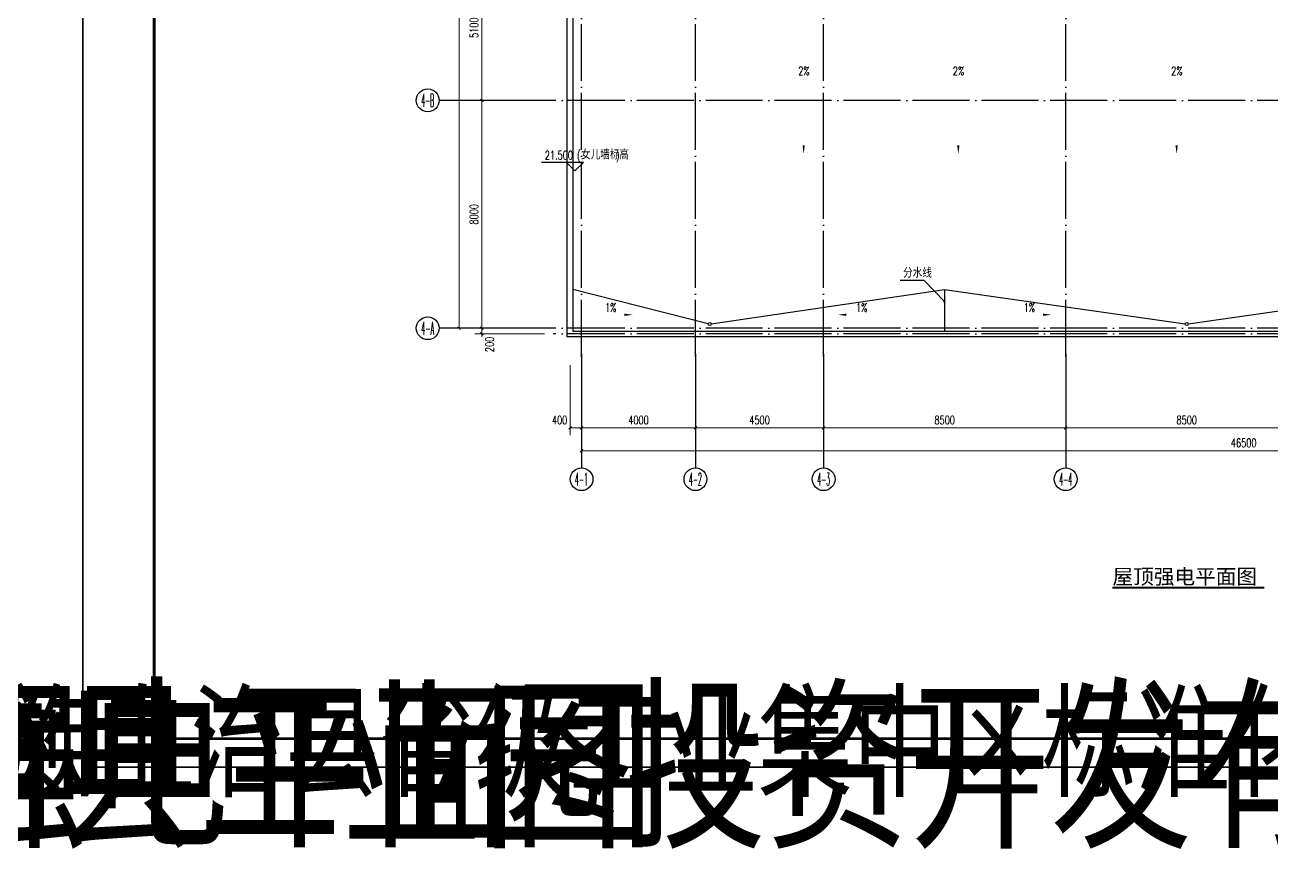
# Model space of a CAD drawing. Extents: x -124594 to 516503, y -3148 to 203159.
# Drawn here: x 337868 to 381622, y 73504 to 102439 of the extents above; entities that cross this region are included whole.
import ezdxf
from ezdxf.enums import TextEntityAlignment as Align

# ---------------------------------------------------------------- set-up
doc = ezdxf.new("R2018")
doc.units = 0
doc.header["$LTSCALE"] = 1000
doc.header["$MEASUREMENT"] = 0
doc.linetypes.add('DOTE', pattern=[2.42, 2, -0.2, 0.02, -0.2])
for name, color, linetype in [('AXIS', 3, 'Continuous'), ('AXIS_TEXT', 7, 'Continuous'), ('DIM_LEAD', 3, 'Continuous'), ('DIM_SYMB', 3, 'Continuous'), ('J-ANNO-标高标注', 144, 'Continuous'), ('J-AXIS-轴线', 1, 'DOTE'), ('J-DETL-立管管线', 181, 'Continuous'), ('J-FLOR-屋顶', 140, 'Continuous'), ('PUB_TEXT', 7, 'Continuous'), ('PUB_TITLE', 4, 'Continuous'), ('TEL_SYMB', 3, 'Continuous'), ('分水线', 4, 'Continuous'), ('图签目录', 255, 'Continuous'), ('打印框线', 7, 'Continuous'), ('标准打印框线2025-06-19-05-44', 7, 'Continuous')]:
    doc.layers.add(name, color=color, linetype=linetype)
doc.layers.add('建筑底图', color=8, linetype='Continuous', lineweight=5)
doc.styles.add('_TCH_AXIS', font='COMPLEX', dxfattribs={"bigfont": 'GBCBIG'})
doc.styles.add('_TCH_DIM', font='SIMPLEX', dxfattribs={"bigfont": 'GBCBIG'})
doc.styles.add('_TCH_DIM_T3', font='SIMPLEX', dxfattribs={"width": 0.705882, "bigfont": 'GBCBIG'})
doc.styles.add('COMPLEX', font='COMPLEX')
doc.styles.get("Standard").update_dxf_attribs({"font": 'gbenor.shx', "bigfont": 'gbcbig.shx'})
doc.styles.add('宋体', font='宋体.ttf')
doc.dimstyles.new('_TCH_ARCH&&100', dxfattribs={"dimtxt": 297.5, "dimasz": 100, "dimexe": 250, "dimexo": 300, "dimgap": 126.25, "dimtad": 1, "dimdec": 0, "dimzin": 0, "dimdsep": 46, "dimtxsty": '_TCH_DIM_T3', "dimblk": 'ARCHTICK', "dimcen": 0.09, "dimclrt": 7, "dimazin": 2, "dimtfac": 1, "dimtdec": 0, "dimtix": 1, "dimtmove": 2, "dimatfit": 3, "dimfxl": 1, "dimtolj": 1, "dimtzin": 0, "dimarcsym": 0})

# ---------------------------------------------------------------- blocks, each defined once
blk = doc.blocks.new('_AXISO')
blk.add_circle((0, 0), 0.5)
at = {"layer": 'AXIS_TEXT', "style": 'COMPLEX', "width": 1.041667}
blk.add_attdef('A', text='', height=0.56, dxfattribs=at).set_placement((-0.25, -0.28), (0.25, -0.28), align=Align.FIT)
blk = doc.blocks.new('_ArchTick')
at = {"color": 0, "linetype": 'ByBlock', "const_width": 0.4}
blk.add_lwpolyline([(-0.5, -0.5), (0.5, 0.5)], dxfattribs=at)
blk = doc.blocks.new('*D248')
at = {"layer": 'AXIS', "color": 0, "lineweight": -2, "transparency": 16777216}
for p, q in [((357411, 90491), (357411, 87241)), ((403911, 90491), (403911, 87241)), ((357411, 87491), (403911, 87491))]:
    blk.add_line(p, q, dxfattribs=at)
at = {"layer": 'Defpoints', "color": 0, "transparency": 16777216}
for p in [(357411, 90791), (403911, 90791), (403911, 87491)]:
    blk.add_point(p, dxfattribs=at)
at = {"layer": 'AXIS', "color": 0, "lineweight": -2, "transparency": 16777216, "xscale": 100, "yscale": 100, "zscale": 100, "rotation": 180}
blk.add_blockref('_ArchTick', (357411, 87491), dxfattribs=at)
at = {"layer": 'AXIS', "color": 0, "lineweight": -2, "transparency": 16777216, "xscale": 100, "yscale": 100, "zscale": 100}
blk.add_blockref('_ArchTick', (403911, 87491), dxfattribs=at)
at = {"layer": 'AXIS', "color": 7, "transparency": 16777216, "insert": (380661, 87766), "char_height": 297.5, "attachment_point": 5, "style": '_TCH_DIM_T3'}
blk.add_mtext('\\A1;46500', dxfattribs=at)
blk = doc.blocks.new('*D253')
at = {"layer": 'AXIS', "color": 0, "lineweight": -2, "transparency": 16777216}
for p, q in [((374411, 90491), (374411, 88041)), ((382911, 90491), (382911, 88041)), ((374411, 88291), (382911, 88291))]:
    blk.add_line(p, q, dxfattribs=at)
at = {"layer": 'Defpoints', "color": 0, "transparency": 16777216}
for p in [(374411, 90791), (382911, 90791), (382911, 88291)]:
    blk.add_point(p, dxfattribs=at)
at = {"layer": 'AXIS', "color": 0, "lineweight": -2, "transparency": 16777216, "xscale": 100, "yscale": 100, "zscale": 100, "rotation": 180}
blk.add_blockref('_ArchTick', (374411, 88291), dxfattribs=at)
at = {"layer": 'AXIS', "color": 0, "lineweight": -2, "transparency": 16777216, "xscale": 100, "yscale": 100, "zscale": 100}
blk.add_blockref('_ArchTick', (382911, 88291), dxfattribs=at)
at = {"layer": 'AXIS', "color": 7, "transparency": 16777216, "insert": (378661, 88566), "char_height": 297.5, "attachment_point": 5, "style": '_TCH_DIM_T3'}
blk.add_mtext('\\A1;8500', dxfattribs=at)
blk = doc.blocks.new('*D254')
at = {"layer": 'AXIS', "color": 0, "lineweight": -2, "transparency": 16777216}
for p, q in [((365911, 90491), (365911, 88041)), ((374411, 90491), (374411, 88041)), ((365911, 88291), (374411, 88291))]:
    blk.add_line(p, q, dxfattribs=at)
at = {"layer": 'Defpoints', "color": 0, "transparency": 16777216}
for p in [(365911, 90791), (374411, 90791), (374411, 88291)]:
    blk.add_point(p, dxfattribs=at)
at = {"layer": 'AXIS', "color": 0, "lineweight": -2, "transparency": 16777216, "xscale": 100, "yscale": 100, "zscale": 100, "rotation": 180}
blk.add_blockref('_ArchTick', (365911, 88291), dxfattribs=at)
at = {"layer": 'AXIS', "color": 0, "lineweight": -2, "transparency": 16777216, "xscale": 100, "yscale": 100, "zscale": 100}
blk.add_blockref('_ArchTick', (374411, 88291), dxfattribs=at)
at = {"layer": 'AXIS', "color": 7, "transparency": 16777216, "insert": (370161, 88566), "char_height": 297.5, "attachment_point": 5, "style": '_TCH_DIM_T3'}
blk.add_mtext('\\A1;8500', dxfattribs=at)
blk = doc.blocks.new('*D255')
at = {"layer": 'AXIS', "color": 0, "lineweight": -2, "transparency": 16777216}
for p, q in [((361411, 90491), (361411, 88041)), ((365911, 90491), (365911, 88041)), ((361411, 88291), (365911, 88291))]:
    blk.add_line(p, q, dxfattribs=at)
at = {"layer": 'Defpoints', "color": 0, "transparency": 16777216}
for p in [(361411, 90791), (365911, 90791), (365911, 88291)]:
    blk.add_point(p, dxfattribs=at)
at = {"layer": 'AXIS', "color": 0, "lineweight": -2, "transparency": 16777216, "xscale": 100, "yscale": 100, "zscale": 100, "rotation": 180}
blk.add_blockref('_ArchTick', (361411, 88291), dxfattribs=at)
at = {"layer": 'AXIS', "color": 0, "lineweight": -2, "transparency": 16777216, "xscale": 100, "yscale": 100, "zscale": 100}
blk.add_blockref('_ArchTick', (365911, 88291), dxfattribs=at)
at = {"layer": 'AXIS', "color": 7, "transparency": 16777216, "insert": (363661, 88566), "char_height": 297.5, "attachment_point": 5, "style": '_TCH_DIM_T3'}
blk.add_mtext('\\A1;4500', dxfattribs=at)
blk = doc.blocks.new('*D256')
at = {"layer": 'AXIS', "color": 0, "lineweight": -2, "transparency": 16777216}
for p, q in [((357411, 90491), (357411, 88041)), ((361411, 90491), (361411, 88041)), ((357411, 88291), (361411, 88291))]:
    blk.add_line(p, q, dxfattribs=at)
at = {"layer": 'Defpoints', "color": 0, "transparency": 16777216}
for p in [(357411, 90791), (361411, 90791), (361411, 88291)]:
    blk.add_point(p, dxfattribs=at)
at = {"layer": 'AXIS', "color": 0, "lineweight": -2, "transparency": 16777216, "xscale": 100, "yscale": 100, "zscale": 100, "rotation": 180}
blk.add_blockref('_ArchTick', (357411, 88291), dxfattribs=at)
at = {"layer": 'AXIS', "color": 0, "lineweight": -2, "transparency": 16777216, "xscale": 100, "yscale": 100, "zscale": 100}
blk.add_blockref('_ArchTick', (361411, 88291), dxfattribs=at)
at = {"layer": 'AXIS', "color": 7, "transparency": 16777216, "insert": (359411, 88566), "char_height": 297.5, "attachment_point": 5, "style": '_TCH_DIM_T3'}
blk.add_mtext('\\A1;4000', dxfattribs=at)
blk = doc.blocks.new('*D257')
at = {"layer": 'AXIS', "color": 0, "lineweight": -2, "transparency": 16777216}
for p, q in [((357011, 90491), (357011, 88041)), ((357411, 90491), (357411, 88041)), ((357011, 88291), (357411, 88291))]:
    blk.add_line(p, q, dxfattribs=at)
at = {"layer": 'Defpoints', "color": 0, "transparency": 16777216}
for p in [(357011, 90791), (357411, 90791), (357411, 88291)]:
    blk.add_point(p, dxfattribs=at)
at = {"layer": 'AXIS', "color": 0, "lineweight": -2, "transparency": 16777216, "xscale": 100, "yscale": 100, "zscale": 100, "rotation": 180}
blk.add_blockref('_ArchTick', (357011, 88291), dxfattribs=at)
at = {"layer": 'AXIS', "color": 0, "lineweight": -2, "transparency": 16777216, "xscale": 100, "yscale": 100, "zscale": 100}
blk.add_blockref('_ArchTick', (357411, 88291), dxfattribs=at)
at = {"layer": 'AXIS', "color": 7, "transparency": 16777216, "insert": (356641, 88566), "char_height": 297.5, "attachment_point": 5, "style": '_TCH_DIM_T3'}
blk.add_mtext('\\A1;400', dxfattribs=at)
blk = doc.blocks.new('*D274')
at = {"layer": 'AXIS', "color": 0, "lineweight": -2, "transparency": 16777216}
for p, q in [((356111, 115791), (352861, 115791)), ((353111, 91791), (353111, 115791)), ((356111, 91791), (352861, 91791))]:
    blk.add_line(p, q, dxfattribs=at)
at = {"layer": 'Defpoints', "color": 0, "transparency": 16777216}
for p in [(353111, 115791), (356411, 115791), (356411, 91791)]:
    blk.add_point(p, dxfattribs=at)
at = {"layer": 'AXIS', "color": 0, "lineweight": -2, "transparency": 16777216, "xscale": 100, "yscale": 100, "zscale": 100}
for p, rotation in [((353111, 115791), 90), ((353111, 91791), 270)]:
    blk.add_blockref('_ArchTick', p, dxfattribs=dict(at, rotation=rotation))
at = {"layer": 'AXIS', "color": 7, "transparency": 16777216, "insert": (352836, 103791), "char_height": 297.5, "attachment_point": 5, "rotation": 90, "style": '_TCH_DIM_T3'}
blk.add_mtext('\\A1;24000', dxfattribs=at)
blk = doc.blocks.new('*D275')
at = {"layer": 'AXIS', "color": 0, "lineweight": -2, "transparency": 16777216}
for p, q in [((353911, 91791), (353911, 91891)), ((356111, 91791), (353661, 91791)), ((356111, 91591), (353661, 91591)), ((353911, 91591), (353911, 91791)), ((353911, 91591), (353911, 91491))]:
    blk.add_line(p, q, dxfattribs=at)
at = {"layer": 'Defpoints', "color": 0, "transparency": 16777216}
for p in [(353911, 91791), (356411, 91791), (356411, 91591)]:
    blk.add_point(p, dxfattribs=at)
at = {"layer": 'AXIS', "color": 0, "lineweight": -2, "transparency": 16777216, "xscale": 100, "yscale": 100, "zscale": 100}
for p, rotation in [((353911, 91791), 270), ((353911, 91591), 90)]:
    blk.add_blockref('_ArchTick', p, dxfattribs=dict(at, rotation=rotation))
at = {"layer": 'AXIS', "color": 7, "transparency": 16777216, "insert": (354186, 91221), "char_height": 297.5, "attachment_point": 5, "rotation": 90, "style": '_TCH_DIM_T3'}
blk.add_mtext('\\A1;200', dxfattribs=at)
blk = doc.blocks.new('*D276')
at = {"layer": 'AXIS', "color": 0, "lineweight": -2, "transparency": 16777216}
for p, q in [((356111, 99791), (353661, 99791)), ((353911, 91791), (353911, 99791)), ((356111, 91791), (353661, 91791))]:
    blk.add_line(p, q, dxfattribs=at)
at = {"layer": 'Defpoints', "color": 0, "transparency": 16777216}
for p in [(353911, 99791), (356411, 99791), (356411, 91791)]:
    blk.add_point(p, dxfattribs=at)
at = {"layer": 'AXIS', "color": 0, "lineweight": -2, "transparency": 16777216, "xscale": 100, "yscale": 100, "zscale": 100}
for p, rotation in [((353911, 99791), 90), ((353911, 91791), 270)]:
    blk.add_blockref('_ArchTick', p, dxfattribs=dict(at, rotation=rotation))
at = {"layer": 'AXIS', "color": 7, "transparency": 16777216, "insert": (353636, 95791), "char_height": 297.5, "attachment_point": 5, "rotation": 90, "style": '_TCH_DIM_T3'}
blk.add_mtext('\\A1;8000', dxfattribs=at)
blk = doc.blocks.new('*D277')
at = {"layer": 'AXIS', "color": 0, "lineweight": -2, "transparency": 16777216}
for p, q in [((356111, 104891), (353661, 104891)), ((353911, 99791), (353911, 104891)), ((356111, 99791), (353661, 99791))]:
    blk.add_line(p, q, dxfattribs=at)
at = {"layer": 'Defpoints', "color": 0, "transparency": 16777216}
for p in [(353911, 104891), (356411, 104891), (356411, 99791)]:
    blk.add_point(p, dxfattribs=at)
at = {"layer": 'AXIS', "color": 0, "lineweight": -2, "transparency": 16777216, "xscale": 100, "yscale": 100, "zscale": 100}
for p, rotation in [((353911, 104891), 90), ((353911, 99791), 270)]:
    blk.add_blockref('_ArchTick', p, dxfattribs=dict(at, rotation=rotation))
at = {"layer": 'AXIS', "color": 7, "transparency": 16777216, "insert": (353636, 102341), "char_height": 297.5, "attachment_point": 5, "rotation": 90, "style": '_TCH_DIM_T3'}
blk.add_mtext('\\A1;5100', dxfattribs=at)
blk = doc.blocks.new('ztwj06_202506190545')
at = {"layer": '图签目录', "lineweight": 30, "width": 0.8, "flags": 104}
for tag, p in [('工程名称', (67500, 2492)), ('图纸名称', (75500, 2500)), ('建设单位', (59500, 2466))]:
    blk.add_attdef(tag, text='', height=300, dxfattribs=at).set_placement(p, align=Align.MIDDLE_CENTER)
at = {"layer": '图签目录', "style": '宋体', "width": 0.8}
for tag, p in [('图纸编号', (81808, 2513)), ('图纸时间', (73625, 1528)), ('设计号', (77500, 1500))]:
    blk.add_attdef(tag, text='', height=300, dxfattribs=at).set_placement(p, align=Align.MIDDLE)
for tag, p in [('65', (79497, 1364)), ('3', (81797, 1347))]:
    blk.add_attdef(tag, text='', height=300, dxfattribs=at).set_placement(p, align=Align.CENTER)
blk = doc.blocks.new('HERSFA')
at = {"layer": 'AXIS', "color": 8}
for p, q in [((356410.8, 99790.8), (352410.8, 99790.8)), ((356410.8, 91790.8), (352410.8, 91790.8)), ((357410.8, 90890.8), (357410.8, 86890.8)), ((361410.8, 90890.8), (361410.8, 86890.8)), ((365910.8, 90890.8), (365910.8, 86890.8)), ((374410.8, 90890.8), (374410.8, 86890.8))]:
    blk.add_line(p, q, dxfattribs=at)
at = {"layer": 'DIM_LEAD', "color": 8}
for p, q in [((369439.2, 93461.2), (368596.5, 93461.2)), ((370151, 92724.2), (369439.2, 93461.2))]:
    blk.add_line(p, q, dxfattribs=at)
at = {"layer": 'DIM_LEAD', "color": 8, "const_width": 40}
blk.add_lwpolyline([(370164.9, 92709.8, 1), (370137.1, 92738.6, 1)], format="xyb", close=True, dxfattribs=at)
at = {"layer": 'DIM_SYMB', "color": 8}
for points in [[(365210.7, 100569.4, 0, 0, 0), (365210.7, 97907.2, 0, 80, 0), (365210.7, 98207.2, 0, 0, 0)], [(370640, 100569.4, 0, 0, 0), (370640, 97907.2, 0, 80, 0), (370640, 98207.2, 0, 0, 0)], [(378305.8, 100569.4, 0, 0, 0), (378305.8, 97907.2, 0, 80, 0), (378305.8, 98207.2, 0, 0, 0)], [(357596.9, 92263.1, 0, 0, 0), (359212.4, 92263.1, 0, 80, 0), (358912.4, 92263.1, 0, 0, 0)], [(368024.7, 92263.1, 0, 0, 0), (366409.2, 92263.1, 0, 80, 0), (366709.2, 92263.1, 0, 0, 0)], [(372297, 92263.1, 0, 0, 0), (373912.5, 92263.1, 0, 80, 0), (373612.5, 92263.1, 0, 0, 0)]]:
    blk.add_lwpolyline(points, format="xyseb", dxfattribs=at)
at = {"layer": 'J-ANNO-标高标注', "color": 8}
for p, q in [((357480, 97611), (356002.1, 97611)), ((357180, 97311), (356880, 97611)), ((357180, 97311), (357480, 97611))]:
    blk.add_line(p, q, dxfattribs=at)
at = {"layer": 'J-AXIS-轴线', "color": 8}
for p, q in [((357410.8, 90790.8), (357410.8, 116790.8)), ((361410.8, 90790.8), (361410.8, 116790.8)), ((365910.8, 90790.8), (365910.8, 116790.8)), ((374410.8, 90790.8), (374410.8, 116790.8)), ((404910.8, 99790.8), (356410.8, 99790.8)), ((404910.8, 91790.8), (356410.8, 91790.8)), ((404910.8, 91590.8), (356410.8, 91590.8))]:
    blk.add_line(p, q, dxfattribs=at)
at = {"layer": 'J-DETL-立管管线', "color": 8}
for centre in [(361910.8, 91940.8), (378660.8, 91940.8)]:
    blk.add_circle(centre, 55, dxfattribs=at)
at = {"layer": 'J-FLOR-屋顶', "color": 8}
for points in [[(404210.8, 104990.8), (404210.8, 104990.8), (404610.8, 104990.8), (404610.8, 91590.8), (404610.8, 91490.8), (357310.8, 91490.8), (356910.8, 91490.8), (356910.8, 104890.8), (356910.8, 104990.8), (357310.8, 104990.8)], [(357310.8, 104790.8), (357110.8, 104790.8), (357110.8, 91690.8), (404010.8, 91690.8)]]:
    blk.add_lwpolyline(points, dxfattribs=at)
at = {"layer": '分水线', "color": 8}
for points in [[(361856.4, 91949), (357110.8, 93145.4)], [(361965.2, 91949), (370160.8, 93145.4), (378606.4, 91949)], [(370160.8, 93145.4), (370160.8, 91690.8)], [(378715.2, 91949), (387160.8, 93145.4), (395606.4, 91949)]]:
    blk.add_lwpolyline(points, dxfattribs=at)
at = {"layer": 'AXIS', "color": 8}
ref = blk.add_blockref('_AXISO', (352010.8, 99790.8), dxfattribs=dict(at, xscale=800, yscale=800, zscale=800))
ref.add_attrib('A', '4-B', dxfattribs={"layer": 'AXIS_TEXT', "color": 8, "height": 452.55, "style": '_TCH_AXIS', "width": 0.328125}).set_placement((351784.6, 99564.5), (352237.1, 99564.5), align=Align.FIT)
ref = blk.add_blockref('_AXISO', (352010.8, 91790.8), dxfattribs=dict(at, xscale=800, yscale=800, zscale=800))
ref.add_attrib('A', '4-A', dxfattribs={"layer": 'AXIS_TEXT', "color": 8, "height": 452.55, "style": '_TCH_AXIS', "width": 0.323077}).set_placement((351784.6, 91564.5), (352237.1, 91564.5), align=Align.FIT)
ref = blk.add_blockref('_AXISO', (357410.8, 86490.8), dxfattribs=dict(at, xscale=800, yscale=800, zscale=800))
ref.add_attrib('A', '4-1', dxfattribs={"layer": 'AXIS_TEXT', "color": 8, "height": 452.55, "style": '_TCH_AXIS', "width": 0.375}).set_placement((357184.6, 86264.5), (357637.1, 86264.5), align=Align.FIT)
ref = blk.add_blockref('_AXISO', (361410.8, 86490.8), dxfattribs=dict(at, xscale=800, yscale=800, zscale=800))
ref.add_attrib('A', '4-2', dxfattribs={"layer": 'AXIS_TEXT', "color": 8, "height": 452.55, "style": '_TCH_AXIS', "width": 0.344262}).set_placement((361184.6, 86264.5), (361637.1, 86264.5), align=Align.FIT)
ref = blk.add_blockref('_AXISO', (365910.8, 86490.8), dxfattribs=dict(at, xscale=800, yscale=800, zscale=800))
ref.add_attrib('A', '4-3', dxfattribs={"layer": 'AXIS_TEXT', "color": 8, "height": 452.55, "style": '_TCH_AXIS', "width": 0.344262}).set_placement((365684.6, 86264.5), (366137.1, 86264.5), align=Align.FIT)
ref = blk.add_blockref('_AXISO', (374410.8, 86490.8), dxfattribs=dict(at, xscale=800, yscale=800, zscale=800))
ref.add_attrib('A', '4-4', dxfattribs={"layer": 'AXIS_TEXT', "color": 8, "height": 452.55, "style": '_TCH_AXIS', "width": 0.333333}).set_placement((374184.6, 86264.5), (374637.1, 86264.5), align=Align.FIT)
at = {"layer": 'DIM_LEAD', "color": 7, "style": '_TCH_DIM'}
blk.add_text('分水线', height=337.59, dxfattribs=at).set_placement((368701.5, 93566.2))
at = {"layer": 'DIM_SYMB', "color": 7, "style": '_TCH_DIM', "width": 0.705882}
for s, p in [('2%%%', (365020.7, 100674.4)), ('2%%%', (370450, 100674.4)), ('2%%%', (378115.8, 100674.4)), ('1%%%', (358234.7, 92368.1)), ('1%%%', (367046.9, 92368.1)), ('1%%%', (372934.7, 92368.1))]:
    blk.add_text(s, height=297.5, dxfattribs=at).set_placement(p)
at = {"layer": 'J-ANNO-标高标注', "color": 7, "style": '_TCH_DIM', "width": 0.705882}
blk.add_text('21.500', height=297.5, dxfattribs=at).set_placement((356122.1, 97716))
at = {"layer": 'PUB_TEXT', "color": 8, "style": '_TCH_DIM', "width": 0.705882}
for s, p in [('(', (357252.1, 97716)), (')', (358620.8, 97716))]:
    blk.add_text(s, height=297.5, dxfattribs=at).set_placement(p)
at = {"layer": 'PUB_TEXT', "color": 8, "style": '_TCH_DIM'}
blk.add_text('女儿墙标高', height=337.59, dxfattribs=at).set_placement((357392.1, 97716))
at = {"layer": 'AXIS', "color": 8}
for p1, p2, distance, picture, middle in [((356410.8, 91790.8), (356410.8, 115790.8), 3300, '*D274', (352835.8, 103790.8)), ((356410.8, 99790.8), (356410.8, 104890.8), 2500, '*D277', (353635.8, 102340.8)), ((356410.8, 91790.8), (356410.8, 99790.8), 2500, '*D276', (353635.8, 95790.8)), ((357410.8, 90790.8), (403910.8, 90790.8), -3300, '*D248', (380660.8, 87765.8)), ((357410.8, 90790.8), (361410.8, 90790.8), -2500, '*D256', (359410.8, 88565.8)), ((361410.8, 90790.8), (365910.8, 90790.8), -2500, '*D255', (363660.8, 88565.8)), ((365910.8, 90790.8), (374410.8, 90790.8), -2500, '*D254', (370160.8, 88565.8)), ((374410.8, 90790.8), (382910.8, 90790.8), -2500, '*D253', (378660.8, 88565.8))]:
    dim = blk.add_aligned_dim(p1=p1, p2=p2, distance=distance, dimstyle='_TCH_ARCH&&100', dxfattribs=at)
    dim.commit()
    dim.dimension.update_dxf_attribs({"geometry": picture, "text_midpoint": middle})
for base, p1, p2, angle, picture, middle in [((353910.8, 91790.8), (356410.8, 91590.8), (356410.8, 91790.8), 90, '*D275', (354185.8, 91220.8)), ((357410.8, 88290.8), (357010.8, 90790.8), (357410.8, 90790.8), 0, '*D257', (356640.8, 88565.8))]:
    dim = blk.add_linear_dim(base=base, p1=p1, p2=p2, angle=angle, dimstyle='_TCH_ARCH&&100', dxfattribs=at)
    dim.commit()
    dim.dimension.update_dxf_attribs({"geometry": picture, "text_midpoint": middle, "dimtype": 161})

msp = doc.modelspace()

# ---------------------------------------------------------------- linework, layer by layer
at = {"layer": 'PUB_TITLE'}
msp.add_lwpolyline([(339903, 76379), (424003, 76379), (424003, 135779), (339903, 135779)], close=True, dxfattribs=at)
at = {"layer": 'PUB_TITLE', "const_width": 100}
msp.add_lwpolyline([(342403, 77379), (423003, 77379), (423003, 134779), (342403, 134779)], close=True, dxfattribs=at)
at = {"layer": 'TEL_SYMB', "const_width": 70}
msp.add_lwpolyline([(376054, 82683), (381386, 82683)], dxfattribs=at)
at = {"layer": '打印框线'}
msp.add_lwpolyline([(339903, 76379), (339903, 135779), (424003, 135779), (424003, 76379)], close=True, dxfattribs=at)
at = {"layer": '标准打印框线2025-06-19-05-44', "const_width": 20}
msp.add_lwpolyline([(339903, 76379), (424003, 76379), (424003, 135779), (339903, 135779)], close=True, dxfattribs=at)

# ---------------------------------------------------------------- block references
at = {"layer": '建筑底图'}
msp.add_blockref('HERSFA', (0, 0), dxfattribs=at)
at = {"layer": '打印框线'}
ref = msp.add_blockref('ztwj06_202506190545', (165490, 76379), dxfattribs=at)
lines = msp.add_mtext('\\W0.8000;怀化市麻阳苗族自治县省级工业集中区标准化厂房及配套基础设施建设项目', dxfattribs={"layer": '图签目录', "insert": (232990, 78871), "char_height": 3194.69, "attachment_point": 1})
ref.add_attrib('工程名称', '', (232990, 78871), dxfattribs={"flags": 104}).embed_mtext(lines)
ref = msp.add_blockref('ztwj06_202506190545', (249590, 76379), dxfattribs=at)
lines = msp.add_mtext('\\W0.8000;麻阳苗族自治县工业园投资开发有限公司', dxfattribs={"layer": '图签目录', "insert": (309090, 78846), "char_height": 4792.03, "attachment_point": 1})
ref.add_attrib('建设单位', '', (309090, 78846), dxfattribs={"flags": 104}).embed_mtext(lines)
lines = msp.add_mtext('\\W0.8000;怀化市麻阳苗族自治县省级工业集中区标准化厂房及配套基础设施建设项目', dxfattribs={"layer": '图签目录', "insert": (317090, 78871), "char_height": 3194.69, "attachment_point": 1})
ref.add_attrib('工程名称', '', (317090, 78871), dxfattribs={"flags": 104}).embed_mtext(lines)
lines = msp.add_mtext('\\W0.8000;四层强电平面图', dxfattribs={"layer": '图签目录', "insert": (325090, 78879), "char_height": 4792.03, "attachment_point": 1})
ref.add_attrib('图纸名称', '', (325090, 78879), dxfattribs={"flags": 104}).embed_mtext(lines)

# ---------------------------------------------------------------- texts
at = {"layer": 'TEL_SYMB', "color": 7, "style": '宋体'}
msp.add_text('屋顶强电平面图', height=531.6, dxfattribs=at).set_placement((376054, 82806))

doc.saveas('drawing.dxf')
